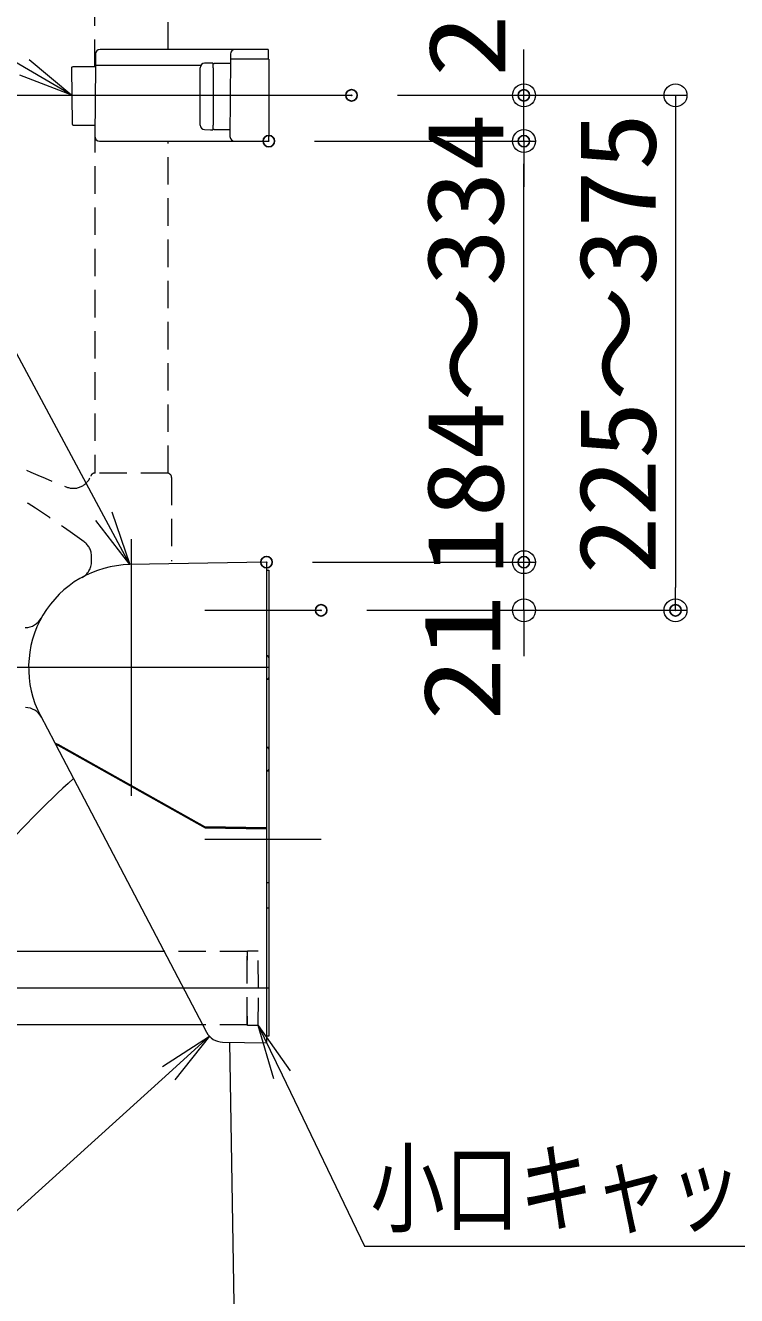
# Model space of a CAD drawing. Units: millimetres, scale not verified. Extents: x -1999 to 2001, y -1385 to 1385.
# Drawn here: x 936 to 1247, y -872 to -317 of the extents above; entities that cross this region are included whole.
import ezdxf
from ezdxf.enums import TextEntityAlignment as Align

# ---------------------------------------------------------------- set-up
doc = ezdxf.new("R2010")
doc.units = ezdxf.units.MM
doc.header["$LTSCALE"] = 10
doc.header["$PDMODE"] = 32
doc.header["$PDSIZE"] = 5
for name, pattern in [('DASHED1', [1.8, 1.2, -0.6]), ('LONG_CHAIN', [21, 18, -1, 1, -1]), ('LONG_DOUBLE_CHAIN', [21.8, 18, -1, 0.6, -0.6, 0.6, -1])]:
    doc.linetypes.add(name, pattern=pattern)
for name, color, linetype, lineweight in [('0-2_一般寸法', 1, 'Continuous', 9), ('0-3_0', 4, 'Continuous', 9), ('0-6_CENTER', 1, 'LONG_DOUBLE_CHAIN', 9), ('0-C_ホルダー', 3, 'Continuous', 9)]:
    doc.layers.add(name, color=color, linetype=linetype, lineweight=lineweight)
doc.layers.add('0-4_DEFPOINTS', color=7, linetype='Continuous')
doc.styles.add('ＭＳ ゴシック', font='')
doc.styles.get('ＭＳ ゴシック').set_extended_font_data('MS Gothic')

# ---------------------------------------------------------------- blocks, each defined once
blk = doc.blocks.new('_ORIGIN')
at = {"layer": '0-3_0', "color": 1}
blk.add_line((0, 0), (-10, 0), dxfattribs=at)
blk.add_circle((0, 0), 5, dxfattribs=at)
blk = doc.blocks.new('MLeader4')
at = {"layer": '0-2_一般寸法'}
for p, q in [((804.04, -258.46), (639.28, -258.46)), ((956.58, -347.2), (935.91, -335))]:
    blk.add_line(p, q, dxfattribs=at)
for points in [[(935.91, -335), (806.2, -258.46), (804.04, -258.46)], [(937.95, -331.56), (956.58, -347.2), (933.88, -338.45)]]:
    blk.add_lwpolyline(points, dxfattribs=at)
at = {"layer": '0-2_一般寸法', "style": 'ＭＳ ゴシック', "width": 0.85}
blk.add_text('OVホルダー', height=31.75, dxfattribs=at).set_placement((635.51, -257.97), align=Align.BOTTOM_LEFT)
blk = doc.blocks.new('MLeader6')
at = {"layer": '0-2_一般寸法'}
for p, q in [((919.35, -439.74), (703.52, -439.74)), ((981.91, -552.21), (970.56, -531.06))]:
    blk.add_line(p, q, dxfattribs=at)
for points in [[(970.56, -531.06), (921.51, -439.74), (919.35, -439.74)], [(974.08, -529.17), (981.91, -552.21), (967.03, -532.96)]]:
    blk.add_lwpolyline(points, dxfattribs=at)
at = {"layer": '0-2_一般寸法', "style": 'ＭＳ ゴシック', "width": 0.75}
blk.add_text('ベースカバー上', height=31.74, dxfattribs=at).set_placement((703.52, -439.78), align=Align.BOTTOM_LEFT)
blk = doc.blocks.new('MLeader8')
at = {"layer": '0-2_一般寸法'}
for p, q in [((1016.75, -758.28), (998.95, -774.38)), ((805.73, -947.29), (590.47, -947.29))]:
    blk.add_line(p, q, dxfattribs=at)
for points in [[(996.27, -771.41), (1016.75, -758.28), (1001.64, -777.35)], [(998.95, -774.38), (807.89, -947.29), (805.73, -947.29)]]:
    blk.add_lwpolyline(points, dxfattribs=at)
at = {"layer": '0-2_一般寸法', "style": 'ＭＳ ゴシック', "width": 0.75}
blk.add_text('ベースカバー下', height=31.74, dxfattribs=at).set_placement((590.47, -947.33), align=Align.BOTTOM_LEFT)
blk = doc.blocks.new('MLeader10')
at = {"layer": '0-2_一般寸法'}
for p, q in [((1038.05, -753.5), (1048.45, -775.13)), ((1086.58, -849.96), (1270.63, -849.96))]:
    blk.add_line(p, q, dxfattribs=at)
for points in [[(1044.85, -776.86), (1038.05, -753.5), (1052.06, -773.4)], [(1048.45, -775.13), (1084.42, -849.96), (1086.58, -849.96)]]:
    blk.add_lwpolyline(points, dxfattribs=at)
at = {"layer": '0-2_一般寸法', "style": 'ＭＳ ゴシック', "width": 0.75}
blk.add_text('小口キャップ', height=31.74, dxfattribs=at).set_placement((1087.12, -850), align=Align.BOTTOM_LEFT)

msp = doc.modelspace()

# ---------------------------------------------------------------- linework, layer by layer
at = {"layer": '0-2_一般寸法'}
for p, q in [((1154.16, -337.2), (1154.16, -327.2)), ((1098.84, -347.2), (1225.41, -347.2)), ((1098.84, -347.2), (1159.16, -347.2)), ((1154.16, -367.2), (1154.16, -347.2)), ((1220.41, -357.2), (1220.41, -562.16)), ((1062.66, -367.2), (1159.16, -367.2)), ((1062.66, -367.2), (1159.16, -367.2)), ((1154.16, -541.16), (1154.16, -377.2)), ((1154.16, -377.2), (1154.16, -387.2)), ((1154.16, -541.16), (1154.16, -531.16)), ((1061.7, -551.16), (1159.16, -551.16)), ((1061.7, -551.16), (1159.16, -551.16)), ((1154.16, -572.16), (1154.16, -551.16)), ((1085.52, -572.16), (1225.41, -572.16)), ((1085.52, -572.16), (1159.16, -572.16)), ((1154.16, -582.16), (1154.16, -592.16))]:
    msp.add_line(p, q, dxfattribs=at)
at = {"layer": '0-3_0', "color": 7, "linetype": 'DASHED1'}
for p, q in [((998.7, -327.2), (998.7, -27.2)), ((966.7, -334.8), (966.7, -137.3)), ((966.7, -360.2), (966.7, -512.2)), ((998.7, -512.2), (998.7, -367.2)), ((998.7, -512.2), (966.7, -512.2)), ((1000.2, -514.2), (1000.2, -550.73)), ((965.2, -550.73), (965.2, -548.68)), ((965.2, -550.73), (965.2, -550.73)), ((1033.2, -721.2), (996.96, -721.2)), ((1033.2, -753.2), (1033.2, -721.2)), ((1033.3, -725), (1033.34, -720.9)), ((1033.34, -720.9), (1038.05, -720.9)), ((1033.2, -753.2), (1013.75, -753.2)), ((1033.34, -753.5), (1033.3, -749.4)), ((1038.05, -753.5), (1033.34, -753.5))]:
    msp.add_line(p, q, dxfattribs=at)
at = {"layer": '0-3_0'}
for p, q in [((1041.7, -551.16), (981.91, -552.21)), ((1041.7, -551.16), (1041.7, -761.13)), ((942.85, -618.11), (948.98, -629.79)), ((948.98, -629.79), (949.18, -630)), ((949.18, -630), (950.65, -630.83)), ((949.41, -630.62), (949.65, -630.27)), ((949.41, -630.62), (1015.49, -756.51)), ((949.45, -630.57), (1014.86, -667.22)), ((1014.7, -666.71), (950.65, -630.83)), ((950.65, -630.83), (950.96, -631.41)), ((1014.7, -666.71), (1014.7, -666.71)), ((1014.7, -666.71), (1041.7, -667.18)), ((1041.7, -667.18), (1014.7, -666.71)), ((1014.86, -667.22), (1041.7, -667.68)), ((1042.7, -691.2), (1041.7, -691.2)), ((1041.7, -702.2), (1042.7, -702.2)), ((996.96, -721.2), (871.16, -721.2)), ((1013.75, -753.2), (872.2, -753.2)), ((1022.44, -760.79), (1041.7, -761.13))]:
    msp.add_line(p, q, dxfattribs=at)
for points in [[(1041.7, -554.7), (1042.7, -554.7), (1042.7, -758.2), (1041.7, -758.2)], [(1041.7, -591.7), (1042.09, -591.98), (1042.42, -592.44), (1042.63, -593.03), (1042.7, -593.72)], [(1042.7, -600.69), (1042.63, -601.38), (1042.42, -601.96), (1042.09, -602.42), (1041.7, -602.7)], [(949.18, -630), (949.16, -629.99), (949.15, -629.97)], [(1041.7, -631.7), (1042.09, -631.98), (1042.42, -632.44), (1042.63, -633.03), (1042.7, -633.72)], [(1042.7, -640.69), (1042.63, -641.38), (1042.42, -641.96), (1042.09, -642.42), (1041.7, -642.7)]]:
    msp.add_lwpolyline(points, dxfattribs=at)
at = {"layer": '0-3_0', "color": 7, "linetype": 'DASHED1'}
msp.add_lwpolyline([(1038.05, -753.5), (1038.2, -737.2), (1038.05, -720.9)], dxfattribs=at)
for centre, radius, start, end in [((1118.94, -99.49), 450, 234.6674, 248.5514), ((695.93, -905.2), 450, 53.7656, 68.796), ((957.31, -510.87), 8, 248.55, 340.5949), ((966.74, -514.2), 2, 90.0703, 160.7023), ((998.2, -514.2), 2, 359.61, 80.7559), ((957.2, -548.68), 8, 0, 53.7657), ((957.2, -550.86), 8, 298.8809, 0), ((1033.1, -725), 0.2, 297.885, 359.5), ((1033.1, -749.4), 0.2, 0.5, 62.115)]:
    msp.add_arc(centre, radius, start, end, dxfattribs=at)
at = {"layer": '0-3_0'}
for centre, radius, start, end in [((982.7, -597.2), 45, 91, 207.6938), ((936.23, -571.7), 8, 270, 331.2406), ((936.35, -622.7), 8, 28.8809, 90), ((1022.58, -752.79), 8, 207.6938, 269)]:
    msp.add_arc(centre, radius, start, end, dxfattribs=at)
at = {"layer": '0-4_DEFPOINTS'}
for p in [(1078.84, -347.2), (1154.16, -347.2), (1042.66, -367.2), (1154.16, -367.2), (1041.7, -551.16), (1154.16, -551.16), (1065.52, -572.16), (1220.41, -572.16)]:
    msp.add_point(p, dxfattribs=at)
at = {"layer": '0-6_CENTER', "linetype": 'LONG_CHAIN'}
for p, q in [((929.15, -347.2), (1078.84, -347.2)), ((982.7, -653.26), (982.7, -541.15)), ((1014.7, -572.16), (1065.52, -572.16)), ((1042.7, -597.2), (412.7, -597.2)), ((1014.7, -672.16), (1065.52, -672.16)), ((1042.7, -737.2), (412.7, -737.2))]:
    msp.add_line(p, q, dxfattribs=at)
at = {"layer": '0-6_CENTER'}
msp.add_line((1025.46, -760.85), (1027.7, -892.71), dxfattribs=at)
msp.add_arc((1234.93, -953.38), 414.44, 132.0567, 145.9291, dxfattribs=at)
at = {"layer": '0-C_ホルダー'}
for p, q in [((1027.92, -327.2), (968.92, -327.2)), ((1042.43, -327.2), (1027.92, -327.2)), ((1042.43, -327.2), (1042.43, -331.4)), ((966.92, -329.2), (966.97, -334.2)), ((1025.92, -329.2), (1025.94, -331.2)), ((1042.7, -331.4), (1042.7, -365.2)), ((956.48, -335.31), (956.69, -359.71)), ((966.96, -334.8), (956.98, -334.8)), ((966.97, -334.2), (966.7, -365.2)), ((1012.89, -334.2), (966.97, -334.2)), ((1012.61, -360.19), (1012.61, -335.21)), ((1017.21, -333.19), (1014.6, -333.21)), ((1018.23, -333.18), (1017.21, -333.19)), ((1018.27, -333.23), (1018.72, -333.23)), ((1018.42, -335.17), (1018.42, -360.23)), ((1018.72, -333.23), (1018.73, -333.23)), ((1025.97, -333.29), (1018.73, -333.23)), ((957.19, -360.2), (966.74, -360.2)), ((1014.6, -362.19), (1017.21, -362.22)), ((1017.21, -362.22), (1018.23, -362.23)), ((1018.72, -362.17), (1018.27, -362.18)), ((1018.72, -362.17), (1018.73, -362.17)), ((1018.73, -362.17), (1025.72, -362.11)), ((968.7, -367.2), (1042.66, -367.2))]:
    msp.add_line(p, q, dxfattribs=at)
for points in [[(1042.7, -331.4), (1025.99, -331.4), (1025.7, -365.2)], [(1027.7, -367.2), (1042.66, -367.2), (1042.7, -365.24)]]:
    msp.add_lwpolyline(points, dxfattribs=at)
for centre, radius, start, end in [((968.92, -329.2), 2, 90, 179), ((1027.92, -329.2), 2, 90, 179), ((956.98, -335.3), 0.5, 90, 180.5), ((1014.61, -335.21), 2, 90.5, 180), ((957.19, -359.7), 0.5, 180.5, 270), ((1014.61, -360.19), 2, 180, 269.5), ((968.7, -365.2), 2, 181, 270), ((1027.7, -365.2), 2, 181, 270)]:
    msp.add_arc(centre, radius, start, end, dxfattribs=at)
for centre, start_param, end_param in [((1018.23, -335.18), 1.571735, 3.142455), ((1018.23, -360.23), 6.282323, 7.853043)]:
    msp.add_ellipse(centre, major_axis=(0, -2), ratio=0.097803, start_param=start_param, end_param=end_param, dxfattribs=at)

# ---------------------------------------------------------------- block references
at = {"layer": '0-2_一般寸法'}
for name in ['MLeader4', 'MLeader6', 'MLeader10', 'MLeader8']:
    msp.add_blockref(name, (0, 0), dxfattribs=at)
for p, rotation in [((1154.16, -347.2), 270), ((1220.41, -347.2), 90), ((1154.16, -367.2), 90), ((1154.16, -367.2), 90), ((1154.16, -551.16), 270), ((1154.16, -551.16), 270), ((1220.41, -572.16), 270), ((1154.16, -572.16), 90)]:
    msp.add_blockref('_ORIGIN', p, dxfattribs=dict(at, rotation=rotation))

# ---------------------------------------------------------------- texts
at = {"layer": '0-2_一般寸法', "color": 2, "style": 'ＭＳ ゴシック'}
for s, height, width, p in [('20', 33.65, 1.2, (1156.09, -339.34)), ('184～334', 33.67, 1.1, (1155.32, -556.72)), ('225～375', 33.67, 1.1, (1221.88, -556.48)), ('21', 33.65, 1.2, (1153.88, -620.44))]:
    msp.add_text(s, height=height, rotation=90, dxfattribs=dict(at, width=width)).set_placement(p, align=Align.BOTTOM_LEFT)

doc.saveas('drawing.dxf')
